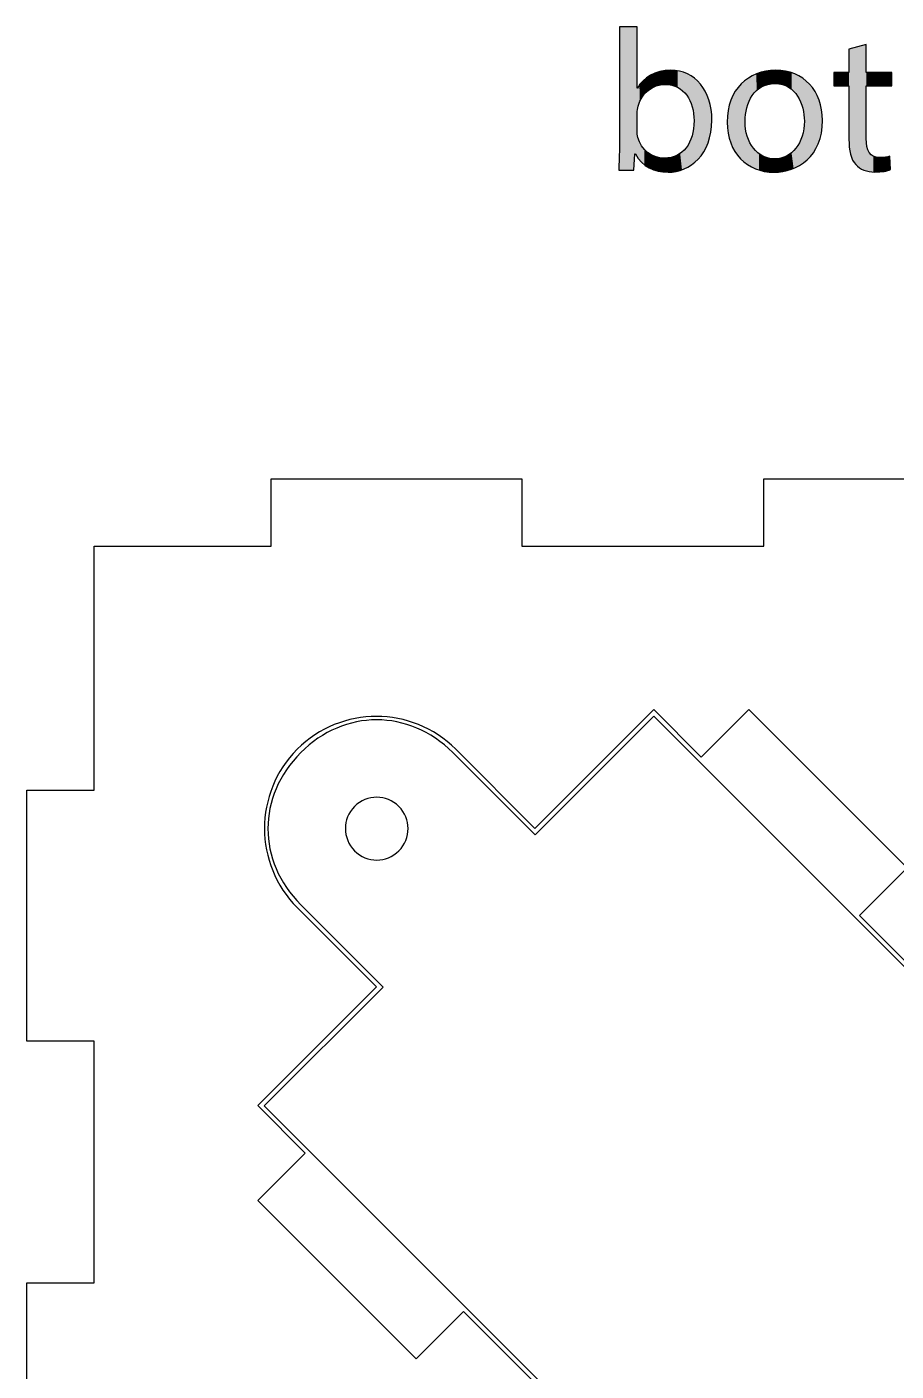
# Model space of a CAD drawing. Extents: x 15 to 401, y -450 to -8.
# Drawn here: x 14.8 to 53.6, y -68.5 to -8.5 of the extents above; entities that cross this region are included whole.
import ezdxf

# ---------------------------------------------------------------- set-up
doc = ezdxf.new("R2010")
doc.units = 0
doc.layers.add('LAYER_1', color=7, linetype='CONTINUOUS')

# ---------------------------------------------------------------- blocks, each defined once
blk = doc.blocks.new('*U34')
at = {"layer": 'LAYER_1', "color": 250, "extrusion": (0, 0, -1)}
for points in [[(-41.237, -14.849), (-41.237, -8.458), (-41.885, -14.849)], [(-41.885, -14.849), (-41.237, -8.458), (-41.885, -8.458)], [(-41.885, -14.849), (-41.885, -8.458), (-41.922, -14.129)], [(-41.922, -14.129), (-41.885, -8.458), (-41.922, -8.458)], [(-41.922, -14.129), (-41.922, -8.458), (-41.949, -14.129)], [(-41.949, -14.129), (-41.922, -8.458), (-41.949, -8.458)], [(-42.021, -14.24), (-41.949, -8.458), (-42.021, -8.458)], [(-42.376, -11.423), (-42.376, -10.789), (-42.386, -11.414)], [(-42.386, -11.414), (-42.386, -10.78), (-42.446, -11.358)], [(-42.446, -11.358), (-42.446, -10.728), (-42.492, -11.316)], [(-42.492, -11.316), (-42.492, -10.697), (-42.527, -11.283)], [(-42.527, -11.283), (-42.527, -10.674), (-42.563, -11.26)], [(-42.563, -11.26), (-42.563, -10.651), (-42.622, -11.22)], [(-42.622, -11.22), (-42.622, -10.612), (-42.656, -11.198)], [(-42.656, -11.198), (-42.656, -10.596), (-42.695, -11.172)], [(-42.695, -11.172), (-42.695, -10.577), (-42.754, -11.146)], [(-42.754, -11.146), (-42.754, -10.55), (-42.819, -11.117)], [(-42.819, -11.117), (-42.819, -10.519), (-42.837, -11.109)], [(-42.837, -11.109), (-42.837, -10.513), (-42.878, -11.091)], [(-42.878, -11.091), (-42.878, -10.5), (-42.958, -11.07)], [(-42.958, -11.07), (-42.958, -10.474), (-43.034, -11.05)], [(-43.034, -11.05), (-43.034, -10.45), (-43.035, -11.05)], [(-43.035, -11.05), (-43.035, -10.45), (-43.071, -11.041)], [(-43.071, -11.041), (-43.071, -10.444), (-43.245, -11.026)], [(-43.245, -11.026), (-43.245, -10.413), (-43.27, -11.024)], [(-43.27, -11.024), (-43.27, -10.408), (-43.271, -11.024)], [(-43.539, -11.052), (-43.524, -10.394), (-43.539, -10.395)], [(-43.57, -11.057), (-43.539, -10.395), (-43.57, -10.398)], [(-43.674, -11.089), (-43.57, -10.398), (-43.674, -10.409)], [(-43.705, -11.098), (-43.674, -10.409), (-43.705, -10.413)], [(-43.77, -11.127), (-43.705, -10.413), (-43.77, -10.42)], [(-43.801, -11.141), (-43.77, -10.42), (-43.801, -10.423)], [(-43.831, -11.154), (-43.801, -10.423), (-43.831, -10.426)], [(-43.913, -11.203), (-43.831, -10.426), (-43.913, -10.435)], [(-43.918, -11.206), (-43.913, -10.435), (-43.918, -10.437)], [(-43.947, -11.223), (-43.918, -10.437), (-43.947, -10.446)], [(-44.027, -11.286), (-43.947, -10.446), (-44.027, -10.473)], [(-44.053, -11.306), (-44.027, -10.473), (-44.053, -10.482)], [(-44.122, -11.373), (-44.053, -10.482), (-44.122, -10.506)], [(-44.126, -11.378), (-44.122, -10.506), (-44.126, -10.507)], [(-44.15, -11.401), (-44.126, -10.507), (-44.15, -10.515)], [(-44.216, -11.482), (-44.15, -10.515), (-44.216, -10.538)], [(-44.237, -11.506), (-44.216, -10.538), (-44.237, -10.544)], [(-44.267, -11.552), (-44.237, -10.544), (-44.267, -10.555)], [(-44.297, -11.597), (-44.267, -10.555), (-44.297, -10.573)], [(-44.314, -11.622), (-44.297, -10.573), (-44.314, -10.583)], [(-44.367, -11.722), (-44.314, -10.583), (-44.367, -10.616)], [(-44.38, -11.747), (-44.367, -10.616), (-44.38, -10.624)], [(-44.427, -11.872), (-44.38, -10.624), (-44.427, -10.653)], [(-44.452, -11.936), (-44.427, -10.653), (-44.452, -10.668)], [(-44.477, -12.004), (-44.452, -10.668), (-44.477, -10.684)], [(-44.484, -12.022), (-44.477, -10.684), (-44.484, -10.688)], [(-44.545, -12.314), (-44.484, -10.688), (-44.545, -10.725)], [(-44.546, -12.323), (-44.545, -10.725), (-44.546, -10.727)], [(-44.567, -12.644), (-44.546, -10.727), (-44.567, -10.739)], [(-44.567, -14.521), (-44.567, -10.739), (-44.581, -14.509)], [(-44.581, -14.509), (-44.567, -10.739), (-44.581, -10.748)], [(-44.581, -14.509), (-44.581, -10.748), (-44.748, -14.366)], [(-44.748, -14.366), (-44.581, -10.748), (-44.748, -10.909)], [(-42.021, -12.32), (-42.021, -11.194), (-42.032, -12.195)], [(-42.032, -12.195), (-42.021, -11.194), (-42.032, -11.194)], [(-42.032, -12.195), (-42.032, -11.194), (-42.036, -12.144)], [(-42.036, -12.144), (-42.032, -11.194), (-42.036, -11.194)], [(-42.036, -12.144), (-42.036, -11.194), (-42.038, -12.133)], [(-42.038, -12.133), (-42.036, -11.194), (-42.038, -11.194)], [(-42.038, -12.133), (-42.038, -11.194), (-42.056, -12.043)], [(-42.056, -12.043), (-42.056, -11.167), (-42.066, -11.996)], [(-42.066, -11.996), (-42.066, -11.153), (-42.078, -11.96)], [(-42.078, -11.96), (-42.078, -11.134), (-42.128, -11.82)], [(-42.128, -11.82), (-42.128, -11.06), (-42.142, -11.781)], [(-42.142, -11.781), (-42.142, -11.038), (-42.154, -11.759)], [(-42.154, -11.759), (-42.154, -11.021), (-42.224, -11.63)], [(-42.224, -11.63), (-42.224, -10.939), (-42.226, -11.627)], [(-42.226, -11.627), (-42.226, -10.938), (-42.246, -11.589)], [(-42.246, -11.589), (-42.246, -10.914), (-42.289, -11.534)], [(-42.289, -11.534), (-42.289, -10.864), (-42.348, -11.459)], [(-42.348, -11.459), (-42.348, -10.813), (-42.376, -11.423)], [(-44.748, -14.366), (-44.748, -10.909), (-44.85, -14.232)], [(-44.85, -14.232), (-44.748, -10.909), (-44.85, -11.009)], [(-44.85, -14.232), (-44.85, -11.009), (-44.998, -14.038)], [(-44.998, -14.038), (-44.85, -11.009), (-44.998, -11.229)], [(-44.998, -14.038), (-44.998, -11.229), (-45.067, -13.894)], [(-45.067, -13.894), (-44.998, -11.229), (-45.067, -11.332)], [(-45.067, -13.894), (-45.067, -11.332), (-45.191, -13.638)], [(-45.191, -13.638), (-45.067, -11.332), (-45.191, -11.623)], [(-45.191, -13.638), (-45.191, -11.623), (-45.228, -13.496)], [(-45.228, -13.496), (-45.191, -11.623), (-45.228, -11.711)], [(-45.228, -13.496), (-45.228, -11.711), (-45.315, -13.164)], [(-45.315, -13.164), (-45.228, -11.711), (-45.315, -12.089)], [(-45.315, -13.164), (-45.315, -12.089), (-45.327, -13.014)], [(-45.327, -13.014), (-45.315, -12.089), (-45.327, -12.141)], [(-45.327, -13.014), (-45.327, -12.141), (-45.36, -12.617)], [(-42.032, -14.257), (-42.021, -13.103), (-42.032, -13.25)], [(-44.545, -14.541), (-44.545, -13.002), (-44.546, -14.539)], [(-44.546, -14.539), (-44.546, -12.973), (-44.567, -14.521)], [(-42.036, -14.264), (-42.032, -13.25), (-42.036, -13.276)], [(-42.038, -14.268), (-42.036, -13.276), (-42.038, -13.288)], [(-42.056, -14.295), (-42.038, -13.288), (-42.056, -13.391)], [(-42.066, -14.31), (-42.056, -13.391), (-42.066, -13.416)], [(-42.078, -14.329), (-42.066, -13.416), (-42.078, -13.452)], [(-42.128, -14.387), (-42.078, -13.452), (-42.128, -13.588)], [(-42.142, -14.403), (-42.128, -13.588), (-42.142, -13.614)], [(-42.154, -14.417), (-42.142, -13.614), (-42.154, -13.635)], [(-42.224, -14.5), (-42.154, -13.635), (-42.224, -13.765)], [(-42.226, -14.501), (-42.224, -13.765), (-42.226, -13.767)], [(-42.246, -14.519), (-42.226, -13.767), (-42.246, -13.794)], [(-42.289, -14.556), (-42.246, -13.794), (-42.289, -13.85)], [(-44.267, -14.722), (-44.267, -13.782), (-44.297, -14.706)], [(-44.297, -14.706), (-44.297, -13.739), (-44.314, -14.697)], [(-44.314, -14.697), (-44.314, -13.709), (-44.367, -14.667)], [(-44.367, -14.667), (-44.367, -13.612), (-44.38, -14.66)], [(-44.38, -14.66), (-44.38, -13.582), (-44.427, -14.634)], [(-44.427, -14.634), (-44.427, -13.475), (-44.452, -14.621)], [(-44.452, -14.621), (-44.452, -13.402), (-44.477, -14.599)], [(-44.477, -14.599), (-44.477, -13.327), (-44.484, -14.593)], [(-44.484, -14.593), (-44.484, -13.294), (-44.545, -14.541)], [(-42.348, -14.607), (-42.289, -13.85), (-42.348, -13.925)], [(-42.376, -14.632), (-42.348, -13.925), (-42.376, -13.952)], [(-42.386, -14.641), (-42.376, -13.952), (-42.386, -13.961)], [(-42.446, -14.679), (-42.386, -13.961), (-42.446, -14.017)], [(-42.492, -14.709), (-42.446, -14.017), (-42.492, -14.06)], [(-42.527, -14.731), (-42.492, -14.06), (-42.527, -14.083)], [(-42.563, -14.754), (-42.527, -14.083), (-42.563, -14.107)], [(-42.622, -14.781), (-42.563, -14.107), (-42.622, -14.147)], [(-42.656, -14.796), (-42.622, -14.147), (-42.656, -14.169)], [(-42.695, -14.814), (-42.656, -14.169), (-42.695, -14.187)], [(-42.754, -14.84), (-42.695, -14.187), (-42.754, -14.213)], [(-42.819, -14.86), (-42.754, -14.213), (-42.819, -14.242)], [(-42.837, -14.865), (-42.819, -14.242), (-42.837, -14.25)], [(-42.878, -14.877), (-42.837, -14.25), (-42.878, -14.26)], [(-42.958, -14.901), (-42.878, -14.26), (-42.958, -14.281)], [(-43.034, -14.909), (-42.958, -14.281), (-43.034, -14.3)], [(-43.035, -14.909), (-43.034, -14.3), (-43.035, -14.3)], [(-43.071, -14.913), (-43.035, -14.3), (-43.071, -14.303)], [(-43.245, -14.931), (-43.071, -14.303), (-43.245, -14.318)], [(-43.406, -14.948), (-43.406, -14.308), (-43.425, -14.946)], [(-43.425, -14.946), (-43.425, -14.305), (-43.524, -14.936)], [(-43.524, -14.936), (-43.524, -14.289), (-43.539, -14.934)], [(-43.539, -14.934), (-43.539, -14.287), (-43.57, -14.931)], [(-43.57, -14.931), (-43.57, -14.278), (-43.674, -14.921)], [(-43.674, -14.921), (-43.674, -14.249), (-43.705, -14.918)], [(-43.705, -14.918), (-43.705, -14.236), (-43.77, -14.911)], [(-43.77, -14.911), (-43.77, -14.209), (-43.801, -14.902)], [(-43.801, -14.902), (-43.801, -14.197), (-43.831, -14.892)], [(-43.831, -14.892), (-43.831, -14.18), (-43.913, -14.867)], [(-43.913, -14.867), (-43.913, -14.134), (-43.918, -14.865)], [(-43.918, -14.865), (-43.918, -14.131), (-43.947, -14.857)], [(-43.947, -14.857), (-43.947, -14.11), (-44.027, -14.832)], [(-44.027, -14.832), (-44.027, -14.051), (-44.053, -14.824)], [(-44.053, -14.824), (-44.053, -14.027), (-44.122, -14.802)], [(-44.122, -14.802), (-44.122, -13.964), (-44.126, -14.8)], [(-44.126, -14.8), (-44.126, -13.959), (-44.15, -14.787)], [(-44.15, -14.787), (-44.15, -13.932), (-44.216, -14.75)], [(-44.216, -14.75), (-44.216, -13.855), (-44.237, -14.739)], [(-44.237, -14.739), (-44.237, -13.826), (-44.267, -14.722)]]:
    blk.add_solid(points, dxfattribs=at)
at = {"layer": 'LAYER_1', "color": 250}
for points in [[(41.949, -14.129), (41.949, -8.458), (42.021, -14.24)], [(42.376, -11.423), (42.348, -10.813), (42.376, -10.789)], [(42.386, -11.414), (42.376, -10.789), (42.386, -10.78)], [(42.446, -11.358), (42.386, -10.78), (42.446, -10.728)], [(42.492, -11.316), (42.446, -10.728), (42.492, -10.697)], [(42.527, -11.283), (42.492, -10.697), (42.527, -10.674)], [(42.563, -11.26), (42.527, -10.674), (42.563, -10.651)], [(42.622, -11.22), (42.563, -10.651), (42.622, -10.612)], [(42.656, -11.198), (42.622, -10.612), (42.656, -10.596)], [(42.695, -11.172), (42.656, -10.596), (42.695, -10.577)], [(42.754, -11.146), (42.695, -10.577), (42.754, -10.55)], [(42.819, -11.117), (42.754, -10.55), (42.819, -10.519)], [(42.837, -11.109), (42.819, -10.519), (42.837, -10.513)], [(42.878, -11.091), (42.837, -10.513), (42.878, -10.5)], [(42.958, -11.07), (42.878, -10.5), (42.958, -10.474)], [(43.034, -11.05), (42.958, -10.474), (43.034, -10.45)], [(43.035, -11.05), (43.034, -10.45), (43.035, -10.45)], [(43.071, -11.041), (43.035, -10.45), (43.071, -10.444)], [(43.245, -11.026), (43.071, -10.444), (43.245, -10.413)], [(43.27, -11.024), (43.245, -10.413), (43.27, -10.408)], [(43.271, -11.024), (43.27, -10.408), (43.271, -10.408)], [(43.396, -11.031), (43.271, -10.408), (43.396, -10.401)], [(43.271, -11.024), (43.271, -10.408), (43.396, -11.031)], [(43.406, -11.031), (43.396, -10.401), (43.406, -10.4)], [(43.396, -11.031), (43.396, -10.401), (43.406, -11.031)], [(43.425, -11.032), (43.406, -10.4), (43.425, -10.399)], [(43.406, -11.031), (43.406, -10.4), (43.425, -11.032)], [(43.524, -11.049), (43.425, -10.399), (43.524, -10.394)], [(43.425, -11.032), (43.425, -10.399), (43.524, -11.049)], [(43.524, -11.049), (43.524, -10.394), (43.539, -11.052)], [(43.539, -11.052), (43.539, -10.395), (43.57, -11.057)], [(43.57, -11.057), (43.57, -10.398), (43.674, -11.089)], [(43.674, -11.089), (43.674, -10.409), (43.705, -11.098)], [(43.705, -11.098), (43.705, -10.413), (43.77, -11.127)], [(43.77, -11.127), (43.77, -10.42), (43.801, -11.141)], [(43.801, -11.141), (43.801, -10.423), (43.831, -11.154)], [(43.831, -11.154), (43.831, -10.426), (43.913, -11.203)], [(43.913, -11.203), (43.913, -10.435), (43.918, -11.206)], [(43.918, -11.206), (43.918, -10.437), (43.947, -11.223)], [(43.947, -11.223), (43.947, -10.446), (44.027, -11.286)], [(44.027, -11.286), (44.027, -10.473), (44.053, -11.306)], [(44.053, -11.306), (44.053, -10.482), (44.122, -11.373)], [(44.122, -11.373), (44.122, -10.506), (44.126, -11.378)], [(44.126, -11.378), (44.126, -10.507), (44.15, -11.401)], [(44.15, -11.401), (44.15, -10.515), (44.216, -11.482)], [(44.216, -11.482), (44.216, -10.538), (44.237, -11.506)], [(44.237, -11.506), (44.237, -10.544), (44.267, -11.552)], [(44.267, -11.552), (44.267, -10.555), (44.297, -11.597)], [(44.297, -11.597), (44.297, -10.573), (44.314, -11.622)], [(44.314, -11.622), (44.314, -10.583), (44.367, -11.722)], [(44.367, -11.722), (44.367, -10.616), (44.38, -11.747)], [(44.38, -11.747), (44.38, -10.624), (44.427, -11.872)], [(44.427, -11.872), (44.427, -10.653), (44.452, -11.936)], [(44.452, -11.936), (44.452, -10.668), (44.477, -12.004)], [(44.477, -12.004), (44.477, -10.684), (44.484, -12.022)], [(44.484, -12.022), (44.484, -10.688), (44.545, -12.314)], [(44.545, -12.314), (44.545, -10.725), (44.546, -12.323)], [(44.546, -12.323), (44.546, -10.727), (44.567, -12.644)], [(42.056, -12.043), (42.038, -11.194), (42.056, -11.167)], [(42.066, -11.996), (42.056, -11.167), (42.066, -11.153)], [(42.078, -11.96), (42.066, -11.153), (42.078, -11.134)], [(42.128, -11.82), (42.078, -11.134), (42.128, -11.06)], [(42.142, -11.781), (42.128, -11.06), (42.142, -11.038)], [(42.154, -11.759), (42.142, -11.038), (42.154, -11.021)], [(42.224, -11.63), (42.154, -11.021), (42.224, -10.939)], [(42.226, -11.627), (42.224, -10.939), (42.226, -10.938)], [(42.246, -11.589), (42.226, -10.938), (42.246, -10.914)], [(42.289, -11.534), (42.246, -10.914), (42.289, -10.864)], [(42.348, -11.459), (42.289, -10.864), (42.348, -10.813)], [(42.021, -14.24), (42.021, -13.103), (42.032, -14.257)], [(44.545, -14.541), (44.484, -13.294), (44.545, -13.002)], [(44.546, -14.539), (44.545, -13.002), (44.546, -12.973)], [(44.567, -14.521), (44.546, -12.973), (44.567, -12.644)], [(41.237, -14.849), (41.202, -14.849), (41.237, -13.724)], [(42.032, -14.257), (42.032, -13.25), (42.036, -14.264)], [(42.036, -14.264), (42.036, -13.276), (42.038, -14.268)], [(42.038, -14.268), (42.038, -13.288), (42.056, -14.295)], [(42.056, -14.295), (42.056, -13.391), (42.066, -14.31)], [(42.066, -14.31), (42.066, -13.416), (42.078, -14.329)], [(42.078, -14.329), (42.078, -13.452), (42.128, -14.387)], [(42.128, -14.387), (42.128, -13.588), (42.142, -14.403)], [(42.142, -14.403), (42.142, -13.614), (42.154, -14.417)], [(42.154, -14.417), (42.154, -13.635), (42.224, -14.5)], [(42.224, -14.5), (42.224, -13.765), (42.226, -14.501)], [(42.226, -14.501), (42.226, -13.767), (42.246, -14.519)], [(42.246, -14.519), (42.246, -13.794), (42.289, -14.556)], [(44.267, -14.722), (44.237, -13.826), (44.267, -13.782)], [(44.297, -14.706), (44.267, -13.782), (44.297, -13.739)], [(44.314, -14.697), (44.297, -13.739), (44.314, -13.709)], [(44.367, -14.667), (44.314, -13.709), (44.367, -13.612)], [(44.38, -14.66), (44.367, -13.612), (44.38, -13.582)], [(44.427, -14.634), (44.38, -13.582), (44.427, -13.475)], [(44.452, -14.621), (44.427, -13.475), (44.452, -13.402)], [(44.477, -14.599), (44.452, -13.402), (44.477, -13.327)], [(44.484, -14.593), (44.477, -13.327), (44.484, -13.294)], [(42.289, -14.556), (42.289, -13.85), (42.348, -14.607)], [(42.348, -14.607), (42.348, -13.925), (42.376, -14.632)], [(42.376, -14.632), (42.376, -13.952), (42.386, -14.641)], [(42.386, -14.641), (42.386, -13.961), (42.446, -14.679)], [(42.446, -14.679), (42.446, -14.017), (42.492, -14.709)], [(42.492, -14.709), (42.492, -14.06), (42.527, -14.731)], [(42.527, -14.731), (42.527, -14.083), (42.563, -14.754)], [(42.563, -14.754), (42.563, -14.107), (42.622, -14.781)], [(42.622, -14.781), (42.622, -14.147), (42.656, -14.796)], [(42.656, -14.796), (42.656, -14.169), (42.695, -14.814)], [(42.695, -14.814), (42.695, -14.187), (42.754, -14.84)], [(42.754, -14.84), (42.754, -14.213), (42.819, -14.86)], [(42.819, -14.86), (42.819, -14.242), (42.837, -14.865)], [(42.837, -14.865), (42.837, -14.25), (42.878, -14.877)], [(42.878, -14.877), (42.878, -14.26), (42.958, -14.901)], [(42.958, -14.901), (42.958, -14.281), (43.034, -14.909)], [(43.034, -14.909), (43.034, -14.3), (43.035, -14.909)], [(43.035, -14.909), (43.035, -14.3), (43.071, -14.913)], [(43.071, -14.913), (43.071, -14.303), (43.245, -14.931)], [(43.27, -14.933), (43.245, -14.318), (43.27, -14.316)], [(43.245, -14.931), (43.245, -14.318), (43.27, -14.933)], [(43.27, -14.933), (43.27, -14.316), (43.271, -14.934)], [(43.271, -14.934), (43.27, -14.316), (43.271, -14.316)], [(43.396, -14.947), (43.271, -14.316), (43.396, -14.31)], [(43.271, -14.934), (43.271, -14.316), (43.396, -14.947)], [(43.406, -14.948), (43.396, -14.31), (43.406, -14.308)], [(43.396, -14.947), (43.396, -14.31), (43.406, -14.948)], [(43.425, -14.946), (43.406, -14.308), (43.425, -14.305)], [(43.524, -14.936), (43.425, -14.305), (43.524, -14.289)], [(43.539, -14.934), (43.524, -14.289), (43.539, -14.287)], [(43.57, -14.931), (43.539, -14.287), (43.57, -14.278)], [(43.674, -14.921), (43.57, -14.278), (43.674, -14.249)], [(43.705, -14.918), (43.674, -14.249), (43.705, -14.236)], [(43.77, -14.911), (43.705, -14.236), (43.77, -14.209)], [(43.801, -14.902), (43.77, -14.209), (43.801, -14.197)], [(43.831, -14.892), (43.801, -14.197), (43.831, -14.18)], [(43.913, -14.867), (43.831, -14.18), (43.913, -14.134)], [(43.918, -14.865), (43.913, -14.134), (43.918, -14.131)], [(43.947, -14.857), (43.918, -14.131), (43.947, -14.11)], [(44.027, -14.832), (43.947, -14.11), (44.027, -14.051)], [(44.053, -14.824), (44.027, -14.051), (44.053, -14.027)], [(44.122, -14.802), (44.053, -14.027), (44.122, -13.964)], [(44.126, -14.8), (44.122, -13.964), (44.126, -13.959)], [(44.15, -14.787), (44.126, -13.959), (44.15, -13.932)], [(44.216, -14.75), (44.15, -13.932), (44.216, -13.855)], [(44.237, -14.739), (44.216, -13.855), (44.237, -13.826)]]:
    blk.add_solid(points, dxfattribs=at)
blk = doc.blocks.new('*U35')
at = {"layer": 'LAYER_1', "color": 250}
for points in [[(46.922, -12.066), (46.869, -10.83), (46.922, -10.791)], [(46.942, -12.009), (46.922, -10.791), (46.942, -10.776)], [(46.953, -11.979), (46.942, -10.776), (46.953, -10.769)], [(46.99, -11.872), (46.953, -10.769), (46.99, -10.741)], [(47.022, -11.78), (46.99, -10.741), (47.022, -10.722)], [(47.059, -11.705), (47.022, -10.722), (47.059, -10.7)], [(47.087, -11.648), (47.059, -10.7), (47.087, -10.684)], [(47.125, -11.587), (47.087, -10.684), (47.125, -10.662)], [(47.132, -11.574), (47.125, -10.662), (47.132, -10.657)], [(47.164, -11.523), (47.132, -10.657), (47.164, -10.639)], [(47.168, -11.518), (47.164, -10.639), (47.168, -10.636)], [(47.216, -11.455), (47.168, -10.636), (47.216, -10.615)], [(47.251, -11.408), (47.216, -10.615), (47.251, -10.598)], [(47.308, -11.349), (47.251, -10.598), (47.308, -10.572)], [(47.35, -11.305), (47.308, -10.572), (47.35, -10.553)], [(47.308, -11.349), (47.308, -10.572), (47.308, -10.572)], [(47.357, -11.299), (47.35, -10.553), (47.357, -10.55)], [(47.409, -11.256), (47.357, -10.55), (47.409, -10.532)], [(47.46, -11.213), (47.409, -10.532), (47.46, -10.515)], [(47.501, -11.187), (47.46, -10.515), (47.501, -10.501)], [(47.518, -11.176), (47.501, -10.501), (47.518, -10.495)], [(47.556, -11.151), (47.518, -10.495), (47.556, -10.482)], [(47.581, -11.136), (47.556, -10.482), (47.581, -10.476)], [(47.634, -11.11), (47.581, -10.476), (47.634, -10.464)], [(47.703, -11.078), (47.634, -10.464), (47.703, -10.447)], [(47.714, -11.073), (47.703, -10.447), (47.714, -10.445)], [(47.758, -11.059), (47.714, -10.445), (47.758, -10.435)], [(47.764, -11.057), (47.758, -10.435), (47.764, -10.433)], [(47.859, -11.026), (47.764, -10.433), (47.859, -10.42)], [(47.888, -11.021), (47.859, -10.42), (47.888, -10.416)], [(47.914, -11.016), (47.888, -10.416), (47.914, -10.413)], [(47.98, -11.004), (47.914, -10.413), (47.98, -10.403)], [(48.016, -10.998), (47.98, -10.403), (48.016, -10.402)], [(48.025, -10.997), (48.016, -10.402), (48.025, -10.401)], [(48.131, -10.991), (48.025, -10.401), (48.131, -10.397)], [(48.167, -10.989), (48.131, -10.397), (48.167, -10.395)], [(48.185, -10.988), (48.167, -10.395), (48.185, -10.394)], [(48.185, -10.988), (48.185, -10.394), (48.203, -10.989)], [(48.203, -10.989), (48.185, -10.394), (48.203, -10.394)], [(48.203, -10.989), (48.203, -10.394), (48.307, -10.995)], [(48.307, -10.995), (48.307, -10.398), (48.354, -10.998)], [(48.354, -10.998), (48.354, -10.4), (48.433, -11.014)], [(48.433, -11.014), (48.433, -10.404), (48.441, -11.016)], [(48.441, -11.016), (48.441, -10.405), (48.51, -11.029)], [(48.51, -11.029), (48.51, -10.415), (48.527, -11.035)], [(48.527, -11.035), (48.527, -10.417), (48.57, -11.05)], [(48.57, -11.05), (48.57, -10.423), (48.653, -11.079)], [(48.653, -11.079), (48.653, -10.435), (48.653, -11.079)], [(48.653, -11.079), (48.653, -10.435), (48.693, -11.099)], [(48.693, -11.099), (48.693, -10.445), (48.784, -11.145)], [(48.784, -11.145), (48.784, -10.467), (48.809, -11.163)], [(48.809, -11.163), (48.809, -10.473), (48.861, -11.199)], [(48.861, -11.199), (48.861, -10.486), (48.903, -11.227)], [(48.903, -11.227), (48.903, -10.501), (48.914, -11.238)], [(48.914, -11.238), (48.914, -10.505), (48.918, -11.241)], [(48.918, -11.241), (48.918, -10.506), (49.01, -11.323)], [(49.01, -11.323), (49.01, -10.539), (49.02, -11.334)], [(49.02, -11.334), (49.02, -10.542), (49.059, -11.378)], [(49.059, -11.378), (49.059, -10.556), (49.101, -11.426)], [(49.101, -11.426), (49.101, -10.577), (49.105, -11.43)], [(49.105, -11.43), (49.105, -10.578), (49.112, -11.441)], [(49.112, -11.441), (49.112, -10.582), (49.189, -11.548)], [(49.189, -11.548), (49.189, -10.619), (49.197, -11.562)], [(49.197, -11.562), (49.197, -10.622), (49.244, -11.654)], [(49.244, -11.654), (49.244, -10.645), (49.271, -11.706)], [(49.271, -11.706), (49.271, -10.662), (49.28, -11.723)], [(49.28, -11.723), (49.28, -10.667), (49.324, -11.808)], [(49.324, -11.808), (49.324, -10.695), (49.39, -12.004)], [(49.39, -12.004), (49.39, -10.735), (49.417, -12.084)], [(49.417, -12.084), (49.417, -10.751), (49.418, -12.089)], [(49.418, -12.089), (49.418, -10.753), (49.451, -12.262)], [(49.451, -12.262), (49.451, -10.778), (49.465, -12.335)], [(49.465, -12.335), (49.465, -10.789), (49.473, -12.378)], [(49.473, -12.378), (49.473, -10.795), (49.491, -12.662)], [(46.393, -14.021), (46.301, -11.524), (46.393, -11.362)], [(46.409, -14.043), (46.393, -11.362), (46.409, -11.334)], [(46.393, -14.021), (46.393, -11.362), (46.409, -14.043)], [(46.512, -14.19), (46.409, -11.334), (46.512, -11.189)], [(46.409, -14.043), (46.409, -11.334), (46.512, -14.19)], [(46.532, -14.214), (46.512, -11.189), (46.532, -11.16)], [(46.512, -14.19), (46.512, -11.189), (46.532, -14.214)], [(46.645, -14.344), (46.532, -11.16), (46.645, -11.033)], [(46.532, -14.214), (46.532, -11.16), (46.645, -14.344)], [(46.671, -14.368), (46.645, -11.033), (46.671, -11.003)], [(46.645, -14.344), (46.645, -11.033), (46.671, -14.368)], [(46.792, -14.481), (46.671, -11.003), (46.792, -10.892)], [(46.671, -14.368), (46.671, -11.003), (46.792, -14.481)], [(46.824, -14.505), (46.792, -10.892), (46.824, -10.863)], [(46.792, -14.481), (46.792, -10.892), (46.824, -14.505)], [(46.844, -14.52), (46.824, -10.863), (46.844, -10.848)], [(46.824, -14.505), (46.824, -10.863), (46.844, -14.52)], [(46.864, -12.369), (46.844, -10.848), (46.864, -10.834)], [(46.869, -12.339), (46.864, -10.834), (46.869, -10.83)], [(46.135, -13.425), (46.087, -12.189), (46.135, -11.971)], [(46.139, -13.438), (46.135, -11.971), (46.139, -11.952)], [(46.135, -13.425), (46.135, -11.971), (46.139, -13.438)], [(46.204, -13.638), (46.139, -11.952), (46.204, -11.753)], [(46.139, -13.438), (46.139, -11.952), (46.204, -13.638)], [(46.211, -13.655), (46.204, -11.753), (46.211, -11.73)], [(46.204, -13.638), (46.204, -11.753), (46.211, -13.655)], [(46.29, -13.837), (46.211, -11.73), (46.29, -11.55)], [(46.211, -13.655), (46.211, -11.73), (46.29, -13.837)], [(46.301, -13.857), (46.29, -11.55), (46.301, -11.524)], [(46.29, -13.837), (46.29, -11.55), (46.301, -13.857)], [(46.301, -13.857), (46.301, -11.524), (46.393, -14.021)], [(46.054, -12.959), (46.043, -12.707), (46.054, -12.453)], [(46.085, -13.198), (46.054, -12.44), (46.085, -12.204)], [(46.054, -12.963), (46.054, -12.453), (46.054, -12.44)], [(46.054, -12.963), (46.054, -12.44), (46.085, -13.198)], [(46.054, -12.959), (46.054, -12.453), (46.054, -12.963)], [(46.087, -13.207), (46.085, -12.204), (46.087, -12.189)], [(46.085, -13.198), (46.085, -12.204), (46.087, -13.207)], [(46.087, -13.207), (46.087, -12.189), (46.135, -13.425)], [(46.844, -14.52), (46.844, -12.68), (46.864, -14.535)], [(46.864, -14.535), (46.864, -12.945), (46.869, -14.539)], [(46.869, -14.539), (46.869, -13.025), (46.922, -14.579)], [(49.451, -14.527), (49.418, -13.218), (49.451, -13.076)], [(49.465, -14.516), (49.451, -13.076), (49.465, -13.016)], [(49.473, -14.509), (49.465, -13.016), (49.473, -12.904)], [(49.491, -14.495), (49.473, -12.904), (49.491, -12.662)], [(46.922, -14.579), (46.922, -13.256), (46.942, -14.594)], [(46.942, -14.594), (46.942, -13.344), (46.953, -14.602)], [(46.953, -14.602), (46.953, -13.369), (46.99, -14.624)], [(46.99, -14.624), (46.99, -13.46), (47.022, -14.643)], [(47.022, -14.643), (47.022, -13.538), (47.059, -14.666)], [(47.059, -14.666), (47.059, -13.629), (47.087, -14.683)], [(47.087, -14.683), (47.087, -13.678), (47.125, -14.705)], [(47.125, -14.705), (47.125, -13.743), (47.132, -14.709)], [(47.132, -14.709), (47.132, -13.757), (47.164, -14.724)], [(47.164, -14.724), (47.164, -13.801), (47.168, -14.726)], [(49.189, -14.689), (49.112, -13.875), (49.189, -13.768)], [(49.197, -14.685), (49.189, -13.768), (49.197, -13.757)], [(49.244, -14.66), (49.197, -13.757), (49.244, -13.675)], [(49.271, -14.646), (49.244, -13.675), (49.271, -13.628)], [(49.28, -14.641), (49.271, -13.628), (49.28, -13.606)], [(49.324, -14.611), (49.28, -13.606), (49.324, -13.499)], [(49.39, -14.568), (49.324, -13.499), (49.39, -13.34)], [(49.417, -14.55), (49.39, -13.34), (49.417, -13.224)], [(49.418, -14.549), (49.417, -13.224), (49.418, -13.218)], [(47.168, -14.726), (47.168, -13.807), (47.216, -14.748)], [(47.216, -14.748), (47.216, -13.874), (47.251, -14.765)], [(47.251, -14.765), (47.251, -13.916), (47.308, -14.791)], [(47.308, -14.791), (47.308, -13.981), (47.308, -14.791)], [(47.308, -14.791), (47.308, -13.981), (47.35, -14.806)], [(47.35, -14.806), (47.35, -14.02), (47.357, -14.809)], [(47.357, -14.809), (47.357, -14.027), (47.409, -14.827)], [(47.409, -14.827), (47.409, -14.076), (47.46, -14.844)], [(47.46, -14.844), (47.46, -14.114), (47.501, -14.859)], [(47.501, -14.859), (47.501, -14.145), (47.518, -14.863)], [(47.518, -14.863), (47.518, -14.158), (47.556, -14.872)], [(47.556, -14.872), (47.556, -14.18), (47.581, -14.878)], [(47.581, -14.878), (47.581, -14.195), (47.634, -14.891)], [(47.634, -14.891), (47.634, -14.226), (47.703, -14.908)], [(47.703, -14.908), (47.703, -14.257), (47.714, -14.909)], [(47.714, -14.909), (47.714, -14.262), (47.758, -14.916)], [(47.758, -14.916), (47.758, -14.281), (47.764, -14.917)], [(47.764, -14.917), (47.764, -14.283), (47.859, -14.93)], [(47.859, -14.93), (47.859, -14.312), (47.888, -14.934)], [(47.888, -14.934), (47.888, -14.321), (47.914, -14.938)], [(47.914, -14.938), (47.914, -14.325), (47.98, -14.941)], [(47.98, -14.941), (47.98, -14.337), (48.016, -14.942)], [(48.016, -14.942), (48.016, -14.344), (48.025, -14.943)], [(48.025, -14.943), (48.025, -14.345), (48.131, -14.948)], [(48.185, -14.943), (48.167, -14.354), (48.185, -14.353)], [(48.203, -14.942), (48.185, -14.353), (48.203, -14.352)], [(48.307, -14.933), (48.203, -14.352), (48.307, -14.345)], [(48.354, -14.929), (48.307, -14.345), (48.354, -14.337)], [(48.433, -14.922), (48.354, -14.337), (48.433, -14.323)], [(48.441, -14.922), (48.433, -14.323), (48.441, -14.321)], [(48.51, -14.916), (48.441, -14.321), (48.51, -14.3)], [(48.527, -14.914), (48.51, -14.3), (48.527, -14.295)], [(48.57, -14.903), (48.527, -14.295), (48.57, -14.282)], [(48.653, -14.881), (48.57, -14.282), (48.653, -14.245)], [(48.693, -14.871), (48.653, -14.245), (48.693, -14.227)], [(48.653, -14.881), (48.653, -14.245), (48.653, -14.245)], [(48.784, -14.847), (48.693, -14.227), (48.784, -14.174)], [(48.809, -14.84), (48.784, -14.174), (48.809, -14.159)], [(48.861, -14.827), (48.809, -14.159), (48.861, -14.12)], [(48.903, -14.816), (48.861, -14.12), (48.903, -14.089)], [(48.914, -14.813), (48.903, -14.089), (48.914, -14.08)], [(48.918, -14.811), (48.914, -14.08), (48.918, -14.077)], [(49.01, -14.774), (48.918, -14.077), (49.01, -13.991)], [(49.02, -14.769), (49.01, -13.991), (49.02, -13.982)], [(49.059, -14.753), (49.02, -13.982), (49.059, -13.937)], [(49.101, -14.736), (49.059, -13.937), (49.101, -13.889)], [(49.105, -14.734), (49.101, -13.889), (49.105, -13.884)], [(49.112, -14.73), (49.105, -13.884), (49.112, -13.875)]]:
    blk.add_solid(points, dxfattribs=at)
at = {"layer": 'LAYER_1', "color": 250, "extrusion": (0, 0, -1)}
for points in [[(-46.922, -12.066), (-46.922, -10.791), (-46.942, -12.009)], [(-46.942, -12.009), (-46.942, -10.776), (-46.953, -11.979)], [(-46.953, -11.979), (-46.953, -10.769), (-46.99, -11.872)], [(-46.99, -11.872), (-46.99, -10.741), (-47.022, -11.78)], [(-47.022, -11.78), (-47.022, -10.722), (-47.059, -11.705)], [(-47.059, -11.705), (-47.059, -10.7), (-47.087, -11.648)], [(-47.087, -11.648), (-47.087, -10.684), (-47.125, -11.587)], [(-47.125, -11.587), (-47.125, -10.662), (-47.132, -11.574)], [(-47.132, -11.574), (-47.132, -10.657), (-47.164, -11.523)], [(-47.164, -11.523), (-47.164, -10.639), (-47.168, -11.518)], [(-47.168, -11.518), (-47.168, -10.636), (-47.216, -11.455)], [(-47.216, -11.455), (-47.216, -10.615), (-47.251, -11.408)], [(-47.251, -11.408), (-47.251, -10.598), (-47.308, -11.349)], [(-47.308, -11.349), (-47.308, -10.572), (-47.308, -11.349)], [(-47.308, -11.349), (-47.308, -10.572), (-47.35, -11.305)], [(-47.35, -11.305), (-47.35, -10.553), (-47.357, -11.299)], [(-47.357, -11.299), (-47.357, -10.55), (-47.409, -11.256)], [(-47.409, -11.256), (-47.409, -10.532), (-47.46, -11.213)], [(-47.46, -11.213), (-47.46, -10.515), (-47.501, -11.187)], [(-47.501, -11.187), (-47.501, -10.501), (-47.518, -11.176)], [(-47.518, -11.176), (-47.518, -10.495), (-47.556, -11.151)], [(-47.556, -11.151), (-47.556, -10.482), (-47.581, -11.136)], [(-47.581, -11.136), (-47.581, -10.476), (-47.634, -11.11)], [(-47.634, -11.11), (-47.634, -10.464), (-47.703, -11.078)], [(-47.703, -11.078), (-47.703, -10.447), (-47.714, -11.073)], [(-47.714, -11.073), (-47.714, -10.445), (-47.758, -11.059)], [(-47.758, -11.059), (-47.758, -10.435), (-47.764, -11.057)], [(-47.764, -11.057), (-47.764, -10.433), (-47.859, -11.026)], [(-47.859, -11.026), (-47.859, -10.42), (-47.888, -11.021)], [(-47.888, -11.021), (-47.888, -10.416), (-47.914, -11.016)], [(-47.914, -11.016), (-47.914, -10.413), (-47.98, -11.004)], [(-47.98, -11.004), (-47.98, -10.403), (-48.016, -10.998)], [(-48.016, -10.998), (-48.016, -10.402), (-48.025, -10.997)], [(-48.025, -10.997), (-48.025, -10.401), (-48.131, -10.991)], [(-48.131, -10.991), (-48.131, -10.397), (-48.167, -10.989)], [(-48.167, -10.989), (-48.167, -10.395), (-48.185, -10.988)], [(-48.307, -10.995), (-48.203, -10.394), (-48.307, -10.398)], [(-48.354, -10.998), (-48.307, -10.398), (-48.354, -10.4)], [(-48.433, -11.014), (-48.354, -10.4), (-48.433, -10.404)], [(-48.441, -11.016), (-48.433, -10.404), (-48.441, -10.405)], [(-48.51, -11.029), (-48.441, -10.405), (-48.51, -10.415)], [(-48.527, -11.035), (-48.51, -10.415), (-48.527, -10.417)], [(-48.57, -11.05), (-48.527, -10.417), (-48.57, -10.423)], [(-48.653, -11.079), (-48.57, -10.423), (-48.653, -10.435)], [(-48.653, -11.079), (-48.653, -10.435), (-48.653, -10.435)], [(-48.693, -11.099), (-48.653, -10.435), (-48.693, -10.445)], [(-48.784, -11.145), (-48.693, -10.445), (-48.784, -10.467)], [(-48.809, -11.163), (-48.784, -10.467), (-48.809, -10.473)], [(-48.861, -11.199), (-48.809, -10.473), (-48.861, -10.486)], [(-48.903, -11.227), (-48.861, -10.486), (-48.903, -10.501)], [(-48.914, -11.238), (-48.903, -10.501), (-48.914, -10.505)], [(-48.918, -11.241), (-48.914, -10.505), (-48.918, -10.506)], [(-49.01, -11.323), (-48.918, -10.506), (-49.01, -10.539)], [(-49.02, -11.334), (-49.01, -10.539), (-49.02, -10.542)], [(-49.059, -11.378), (-49.02, -10.542), (-49.059, -10.556)], [(-49.101, -11.426), (-49.059, -10.556), (-49.101, -10.577)], [(-49.105, -11.43), (-49.101, -10.577), (-49.105, -10.578)], [(-49.112, -11.441), (-49.105, -10.578), (-49.112, -10.582)], [(-49.189, -11.548), (-49.112, -10.582), (-49.189, -10.619)], [(-49.197, -11.562), (-49.189, -10.619), (-49.197, -10.622)], [(-49.244, -11.654), (-49.197, -10.622), (-49.244, -10.645)], [(-49.271, -11.706), (-49.244, -10.645), (-49.271, -10.662)], [(-49.28, -11.723), (-49.271, -10.662), (-49.28, -10.667)], [(-49.324, -11.808), (-49.28, -10.667), (-49.324, -10.695)], [(-49.39, -12.004), (-49.324, -10.695), (-49.39, -10.735)], [(-49.417, -12.084), (-49.39, -10.735), (-49.417, -10.751)], [(-49.418, -12.089), (-49.417, -10.751), (-49.418, -10.753)], [(-49.451, -12.262), (-49.418, -10.753), (-49.451, -10.778)], [(-49.465, -12.335), (-49.451, -10.778), (-49.465, -10.789)], [(-49.473, -12.378), (-49.465, -10.789), (-49.473, -10.795)], [(-49.491, -12.662), (-49.473, -10.795), (-49.491, -10.809)], [(-46.844, -12.68), (-46.844, -10.848), (-46.864, -12.369)], [(-46.864, -12.369), (-46.864, -10.834), (-46.869, -12.339)], [(-46.869, -12.339), (-46.869, -10.83), (-46.922, -12.066)], [(-49.491, -14.495), (-49.491, -10.809), (-49.576, -14.424)], [(-49.576, -14.424), (-49.491, -10.809), (-49.576, -10.875)], [(-49.576, -14.424), (-49.576, -10.875), (-49.611, -14.395)], [(-49.611, -14.395), (-49.576, -10.875), (-49.611, -10.908)], [(-49.611, -14.395), (-49.611, -10.908), (-49.721, -14.283)], [(-49.721, -14.283), (-49.611, -10.908), (-49.721, -11.015)], [(-49.721, -14.283), (-49.721, -11.015), (-49.758, -14.244)], [(-49.758, -14.244), (-49.721, -11.015), (-49.758, -11.059)], [(-49.758, -14.244), (-49.758, -11.059), (-49.852, -14.126)], [(-49.852, -14.126), (-49.758, -11.059), (-49.852, -11.17)], [(-49.852, -14.126), (-49.852, -11.17), (-49.892, -14.074)], [(-49.892, -14.074), (-49.852, -11.17), (-49.892, -11.229)], [(-49.892, -14.074), (-49.892, -11.229), (-49.967, -13.954)], [(-49.967, -13.954), (-49.892, -11.229), (-49.967, -11.34)], [(-49.967, -13.954), (-49.967, -11.34), (-50.009, -13.885)], [(-50.009, -13.885), (-49.967, -11.34), (-50.009, -11.419)], [(-50.009, -13.885), (-50.009, -11.419), (-50.066, -13.767)], [(-50.066, -13.767), (-50.009, -11.419), (-50.066, -11.525)], [(-50.066, -13.767), (-50.066, -11.525), (-50.11, -13.676)], [(-50.11, -13.676), (-50.066, -11.525), (-50.11, -11.629)], [(-50.11, -13.676), (-50.11, -11.629), (-50.149, -13.565)], [(-50.149, -13.565), (-50.11, -11.629), (-50.149, -11.722)], [(-50.149, -13.565), (-50.149, -11.722), (-50.191, -13.446)], [(-50.191, -13.446), (-50.149, -11.722), (-50.191, -11.857)], [(-50.191, -13.446), (-50.191, -11.857), (-50.214, -13.348)], [(-50.214, -13.348), (-50.191, -11.857), (-50.214, -11.933)], [(-50.214, -13.348), (-50.214, -11.933), (-50.25, -13.197)], [(-50.25, -13.197), (-50.214, -11.933), (-50.25, -12.103)], [(-50.25, -13.197), (-50.25, -12.103), (-50.262, -13.115)], [(-50.262, -13.115), (-50.25, -12.103), (-50.262, -12.156)], [(-50.262, -13.115), (-50.262, -12.156), (-50.288, -12.926)], [(-50.288, -12.926), (-50.262, -12.156), (-50.288, -12.366)], [(-50.288, -12.926), (-50.288, -12.366), (-50.291, -12.858)], [(-50.291, -12.858), (-50.288, -12.366), (-50.291, -12.39)], [(-50.291, -12.858), (-50.291, -12.39), (-50.3, -12.635)], [(-46.864, -14.535), (-46.844, -12.68), (-46.864, -12.945)], [(-46.869, -14.539), (-46.864, -12.945), (-46.869, -13.025)], [(-46.922, -14.579), (-46.869, -13.025), (-46.922, -13.256)], [(-49.451, -14.527), (-49.451, -13.076), (-49.465, -14.516)], [(-49.465, -14.516), (-49.465, -13.016), (-49.473, -14.509)], [(-49.473, -14.509), (-49.473, -12.904), (-49.491, -14.495)], [(-46.942, -14.594), (-46.922, -13.256), (-46.942, -13.344)], [(-46.953, -14.602), (-46.942, -13.344), (-46.953, -13.369)], [(-46.99, -14.624), (-46.953, -13.369), (-46.99, -13.46)], [(-47.022, -14.643), (-46.99, -13.46), (-47.022, -13.538)], [(-47.059, -14.666), (-47.022, -13.538), (-47.059, -13.629)], [(-47.087, -14.683), (-47.059, -13.629), (-47.087, -13.678)], [(-47.125, -14.705), (-47.087, -13.678), (-47.125, -13.743)], [(-47.132, -14.709), (-47.125, -13.743), (-47.132, -13.757)], [(-47.164, -14.724), (-47.132, -13.757), (-47.164, -13.801)], [(-47.168, -14.726), (-47.164, -13.801), (-47.168, -13.807)], [(-49.189, -14.689), (-49.189, -13.768), (-49.197, -14.685)], [(-49.197, -14.685), (-49.197, -13.757), (-49.244, -14.66)], [(-49.244, -14.66), (-49.244, -13.675), (-49.271, -14.646)], [(-49.271, -14.646), (-49.271, -13.628), (-49.28, -14.641)], [(-49.28, -14.641), (-49.28, -13.606), (-49.324, -14.611)], [(-49.324, -14.611), (-49.324, -13.499), (-49.39, -14.568)], [(-49.39, -14.568), (-49.39, -13.34), (-49.417, -14.55)], [(-49.417, -14.55), (-49.417, -13.224), (-49.418, -14.549)], [(-49.418, -14.549), (-49.418, -13.218), (-49.451, -14.527)], [(-47.216, -14.748), (-47.168, -13.807), (-47.216, -13.874)], [(-47.251, -14.765), (-47.216, -13.874), (-47.251, -13.916)], [(-47.308, -14.791), (-47.251, -13.916), (-47.308, -13.981)], [(-47.308, -14.791), (-47.308, -13.981), (-47.308, -13.981)], [(-47.35, -14.806), (-47.308, -13.981), (-47.35, -14.02)], [(-47.357, -14.809), (-47.35, -14.02), (-47.357, -14.027)], [(-47.409, -14.827), (-47.357, -14.027), (-47.409, -14.076)], [(-47.46, -14.844), (-47.409, -14.076), (-47.46, -14.114)], [(-47.501, -14.859), (-47.46, -14.114), (-47.501, -14.145)], [(-47.518, -14.863), (-47.501, -14.145), (-47.518, -14.158)], [(-47.556, -14.872), (-47.518, -14.158), (-47.556, -14.18)], [(-47.581, -14.878), (-47.556, -14.18), (-47.581, -14.195)], [(-47.634, -14.891), (-47.581, -14.195), (-47.634, -14.226)], [(-47.703, -14.908), (-47.634, -14.226), (-47.703, -14.257)], [(-47.714, -14.909), (-47.703, -14.257), (-47.714, -14.262)], [(-47.758, -14.916), (-47.714, -14.262), (-47.758, -14.281)], [(-47.764, -14.917), (-47.758, -14.281), (-47.764, -14.283)], [(-47.859, -14.93), (-47.764, -14.283), (-47.859, -14.312)], [(-47.888, -14.934), (-47.859, -14.312), (-47.888, -14.321)], [(-47.914, -14.938), (-47.888, -14.321), (-47.914, -14.325)], [(-47.98, -14.941), (-47.914, -14.325), (-47.98, -14.337)], [(-48.016, -14.942), (-47.98, -14.337), (-48.016, -14.344)], [(-48.025, -14.943), (-48.016, -14.344), (-48.025, -14.345)], [(-48.131, -14.948), (-48.025, -14.345), (-48.131, -14.352)], [(-48.131, -14.948), (-48.131, -14.352), (-48.167, -14.945)], [(-48.167, -14.945), (-48.131, -14.352), (-48.167, -14.354)], [(-48.167, -14.945), (-48.167, -14.354), (-48.185, -14.943)], [(-48.185, -14.943), (-48.185, -14.353), (-48.203, -14.942)], [(-48.203, -14.942), (-48.203, -14.352), (-48.307, -14.933)], [(-48.307, -14.933), (-48.307, -14.345), (-48.354, -14.929)], [(-48.354, -14.929), (-48.354, -14.337), (-48.433, -14.922)], [(-48.433, -14.922), (-48.433, -14.323), (-48.441, -14.922)], [(-48.441, -14.922), (-48.441, -14.321), (-48.51, -14.916)], [(-48.51, -14.916), (-48.51, -14.3), (-48.527, -14.914)], [(-48.527, -14.914), (-48.527, -14.295), (-48.57, -14.903)], [(-48.57, -14.903), (-48.57, -14.282), (-48.653, -14.881)], [(-48.653, -14.881), (-48.653, -14.245), (-48.653, -14.881)], [(-48.653, -14.881), (-48.653, -14.245), (-48.693, -14.871)], [(-48.693, -14.871), (-48.693, -14.227), (-48.784, -14.847)], [(-48.784, -14.847), (-48.784, -14.174), (-48.809, -14.84)], [(-48.809, -14.84), (-48.809, -14.159), (-48.861, -14.827)], [(-48.861, -14.827), (-48.861, -14.12), (-48.903, -14.816)], [(-48.903, -14.816), (-48.903, -14.089), (-48.914, -14.813)], [(-48.914, -14.813), (-48.914, -14.08), (-48.918, -14.811)], [(-48.918, -14.811), (-48.918, -14.077), (-49.01, -14.774)], [(-49.01, -14.774), (-49.01, -13.991), (-49.02, -14.769)], [(-49.02, -14.769), (-49.02, -13.982), (-49.059, -14.753)], [(-49.059, -14.753), (-49.059, -13.937), (-49.101, -14.736)], [(-49.101, -14.736), (-49.101, -13.889), (-49.105, -14.734)], [(-49.105, -14.734), (-49.105, -13.884), (-49.112, -14.73)], [(-49.112, -14.73), (-49.112, -13.875), (-49.189, -14.689)]]:
    blk.add_solid(points, dxfattribs=at)
blk = doc.blocks.new('*U36')
at = {"layer": 'LAYER_1', "color": 250}
for points in [[(51.496, -13.832), (51.479, -9.449), (51.496, -9.444)], [(51.479, -13.472), (51.479, -9.449), (51.496, -13.832)], [(51.548, -14.143), (51.496, -9.444), (51.548, -9.43)], [(51.496, -13.832), (51.496, -9.444), (51.548, -14.143)], [(51.643, -14.402), (51.548, -9.43), (51.643, -9.405)], [(51.548, -14.143), (51.548, -9.43), (51.643, -14.402)], [(51.785, -14.606), (51.643, -9.405), (51.785, -9.367)], [(51.643, -14.402), (51.643, -9.405), (51.785, -14.606)], [(51.947, -14.749), (51.785, -9.367), (51.947, -9.323)], [(51.785, -14.606), (51.785, -9.367), (51.947, -14.749)], [(52.145, -14.853), (51.947, -9.323), (52.145, -9.27)], [(51.947, -14.749), (51.947, -9.323), (52.145, -14.853)], [(52.253, -14.883), (52.145, -9.27), (52.253, -9.241)], [(52.145, -14.853), (52.145, -9.27), (52.253, -14.883)], [(50.804, -11.096), (50.804, -10.493), (51.479, -11.096)], [(51.479, -11.096), (50.804, -10.493), (51.479, -10.493)], [(52.253, -14.883), (52.253, -13.445), (52.284, -14.891)], [(52.284, -14.891), (52.284, -13.805), (52.325, -14.902)], [(52.325, -14.902), (52.325, -13.95), (52.378, -14.917)], [(52.378, -14.917), (52.378, -14.056), (52.385, -14.918)], [(52.385, -14.918), (52.385, -14.07), (52.465, -14.924)], [(52.465, -14.924), (52.465, -14.165), (52.568, -14.933)], [(52.568, -14.933), (52.568, -14.234), (52.64, -14.939)], [(53.049, -14.908), (52.847, -14.291), (53.049, -14.278)], [(53.117, -14.89), (53.049, -14.278), (53.117, -14.274)], [(53.306, -14.84), (53.117, -14.274), (53.306, -14.237)]]:
    blk.add_solid(points, dxfattribs=at)
at = {"layer": 'LAYER_1', "color": 250, "extrusion": (0, 0, -1)}
for points in [[(-52.253, -11.096), (-52.253, -10.493), (-52.284, -11.096)], [(-52.284, -11.096), (-52.253, -10.493), (-52.284, -10.493)], [(-52.284, -11.096), (-52.284, -10.493), (-52.325, -11.096)], [(-52.325, -11.096), (-52.284, -10.493), (-52.325, -10.493)], [(-52.325, -11.096), (-52.325, -10.493), (-52.378, -11.096)], [(-52.378, -11.096), (-52.325, -10.493), (-52.378, -10.493)], [(-52.378, -11.096), (-52.378, -10.493), (-52.385, -11.096)], [(-52.385, -11.096), (-52.378, -10.493), (-52.385, -10.493)], [(-52.385, -11.096), (-52.385, -10.493), (-52.465, -11.096)], [(-52.465, -11.096), (-52.385, -10.493), (-52.465, -10.493)], [(-52.465, -11.096), (-52.465, -10.493), (-52.568, -11.096)], [(-52.568, -11.096), (-52.465, -10.493), (-52.568, -10.493)], [(-52.568, -11.096), (-52.568, -10.493), (-52.64, -11.096)], [(-52.64, -11.096), (-52.568, -10.493), (-52.64, -10.493)], [(-52.64, -11.096), (-52.64, -10.493), (-52.695, -11.096)], [(-52.695, -11.096), (-52.64, -10.493), (-52.695, -10.493)], [(-52.695, -11.096), (-52.695, -10.493), (-52.847, -11.096)], [(-52.847, -11.096), (-52.695, -10.493), (-52.847, -10.493)], [(-52.847, -11.096), (-52.847, -10.493), (-53.049, -11.096)], [(-53.049, -11.096), (-52.847, -10.493), (-53.049, -10.493)], [(-53.049, -11.096), (-53.049, -10.493), (-53.117, -11.096)], [(-53.117, -11.096), (-53.049, -10.493), (-53.117, -10.493)], [(-53.117, -11.096), (-53.117, -10.493), (-53.306, -11.096)], [(-53.306, -11.096), (-53.117, -10.493), (-53.306, -10.493)], [(-53.306, -11.096), (-53.306, -10.493), (-53.342, -11.096)], [(-53.342, -11.096), (-53.306, -10.493), (-53.342, -10.493)], [(-53.342, -11.096), (-53.342, -10.493), (-53.387, -11.096)], [(-53.387, -11.096), (-53.342, -10.493), (-53.387, -10.493)], [(-52.284, -14.891), (-52.253, -13.445), (-52.284, -13.805)], [(-52.325, -14.902), (-52.284, -13.805), (-52.325, -13.95)], [(-52.378, -14.917), (-52.325, -13.95), (-52.378, -14.056)], [(-52.385, -14.918), (-52.378, -14.056), (-52.385, -14.07)], [(-52.465, -14.924), (-52.385, -14.07), (-52.465, -14.165)], [(-52.568, -14.933), (-52.465, -14.165), (-52.568, -14.234)], [(-52.64, -14.939), (-52.568, -14.234), (-52.64, -14.258)], [(-52.64, -14.939), (-52.64, -14.258), (-52.695, -14.935)], [(-52.695, -14.935), (-52.64, -14.258), (-52.695, -14.276)], [(-52.695, -14.935), (-52.695, -14.276), (-52.847, -14.923)], [(-52.847, -14.923), (-52.695, -14.276), (-52.847, -14.291)], [(-52.847, -14.923), (-52.847, -14.291), (-53.049, -14.908)], [(-53.049, -14.908), (-53.049, -14.278), (-53.117, -14.89)], [(-53.117, -14.89), (-53.117, -14.274), (-53.306, -14.84)], [(-53.306, -14.84), (-53.306, -14.237), (-53.342, -14.831)]]:
    blk.add_solid(points, dxfattribs=at)
blk = doc.blocks.new('BLOCK_8')
at = {"layer": 'LAYER_1'}
for points, knots in [([(41.202, -14.849), (41.22, -14.552), (41.237, -14.111), (41.237, -13.724), (41.237, -13.724), (41.237, -8.458), (41.237, -8.458), (41.237, -8.458), (42.021, -8.458), (42.021, -8.458), (42.021, -8.458), (42.021, -11.194), (42.021, -11.194), (42.021, -11.194), (42.038, -11.194), (42.038, -11.194), (42.317, -10.709), (42.822, -10.394), (43.524, -10.394), (44.604, -10.394), (45.368, -11.294), (45.36, -12.617), (45.36, -14.174), (44.379, -14.948), (43.406, -14.948), (42.776, -14.948), (42.273, -14.705), (41.949, -14.129), (41.949, -14.129), (41.922, -14.129), (41.922, -14.129), (41.922, -14.129), (41.885, -14.849), (41.885, -14.849), (41.885, -14.849), (41.202, -14.849), (41.202, -14.849)], [0, 0, 0, 0, 1, 1, 1, 2, 2, 2, 3, 3, 3, 4, 4, 4, 5, 5, 5, 6, 6, 6, 7, 7, 7, 8, 8, 8, 9, 9, 9, 10, 10, 10, 11, 11, 11, 12, 12, 12, 12]), ([(52.253, -9.241), (52.253, -9.241), (52.253, -10.493), (52.253, -10.493), (52.253, -10.493), (53.387, -10.493), (53.387, -10.493), (53.387, -10.493), (53.387, -11.096), (53.387, -11.096), (53.387, -11.096), (52.253, -11.096), (52.253, -11.096), (52.253, -11.096), (52.253, -13.445), (52.253, -13.445), (52.253, -13.985), (52.406, -14.291), (52.847, -14.291), (53.054, -14.291), (53.207, -14.264), (53.306, -14.237), (53.306, -14.237), (53.342, -14.831), (53.342, -14.831), (53.189, -14.894), (52.946, -14.939), (52.64, -14.939), (52.271, -14.939), (51.974, -14.822), (51.785, -14.606), (51.56, -14.372), (51.479, -13.985), (51.479, -13.472), (51.479, -13.472), (51.479, -11.096), (51.479, -11.096), (51.479, -11.096), (50.804, -11.096), (50.804, -11.096), (50.804, -11.096), (50.804, -10.493), (50.804, -10.493), (50.804, -10.493), (51.479, -10.493), (51.479, -10.493), (51.479, -10.493), (51.479, -9.449), (51.479, -9.449), (51.479, -9.449), (52.253, -9.241), (52.253, -9.241)], [0, 0, 0, 0, 1, 1, 1, 2, 2, 2, 3, 3, 3, 4, 4, 4, 5, 5, 5, 6, 6, 6, 7, 7, 7, 8, 8, 8, 9, 9, 9, 10, 10, 10, 11, 11, 11, 12, 12, 12, 13, 13, 13, 14, 14, 14, 15, 15, 15, 16, 16, 16, 17, 17, 17, 17]), ([(50.3, -12.635), (50.3, -14.246), (49.184, -14.948), (48.131, -14.948), (46.952, -14.948), (46.043, -14.084), (46.043, -12.707), (46.043, -11.249), (46.997, -10.394), (48.203, -10.394), (49.454, -10.394), (50.3, -11.303), (50.3, -12.635)], [0, 0, 0, 0, 1, 1, 1, 2, 2, 2, 3, 3, 3, 4, 4, 4, 4]), ([(42.021, -13.103), (42.021, -13.202), (42.038, -13.301), (42.056, -13.391), (42.21, -13.94), (42.669, -14.318), (43.245, -14.318), (44.072, -14.318), (44.567, -13.643), (44.567, -12.644), (44.567, -11.771), (44.118, -11.024), (43.271, -11.024), (42.732, -11.024), (42.228, -11.393), (42.066, -11.996), (42.047, -12.086), (42.021, -12.194), (42.021, -12.32), (42.021, -12.32), (42.021, -13.103), (42.021, -13.103)], [0, 0, 0, 0, 1, 1, 1, 2, 2, 2, 3, 3, 3, 4, 4, 4, 5, 5, 5, 6, 6, 6, 7, 7, 7, 7]), ([(46.844, -12.68), (46.844, -13.634), (47.393, -14.354), (48.167, -14.354), (48.923, -14.354), (49.491, -13.643), (49.491, -12.662), (49.491, -11.924), (49.122, -10.988), (48.185, -10.988), (47.249, -10.988), (46.844, -11.852), (46.844, -12.68)], [0, 0, 0, 0, 1, 1, 1, 2, 2, 2, 3, 3, 3, 4, 4, 4, 4])]:
    blk.add_open_spline(points, degree=3, knots=knots, dxfattribs=at)
at = {"layer": 'LAYER_1', "color": 250}
for name in ['*U34', '*U36', '*U35']:
    blk.add_blockref(name, (0, 0), dxfattribs=at)

msp = doc.modelspace()

# ---------------------------------------------------------------- linework, layer by layer
at = {"layer": 'LAYER_1'}
msp.add_lwpolyline([(14.787, -75.74), (14.787, -64.54), (17.787, -64.54), (17.787, -53.74), (14.787, -53.74), (14.787, -42.54), (17.787, -42.54), (17.787, -31.64), (25.686, -31.64), (25.686, -28.64), (36.886, -28.64), (36.886, -31.64), (47.686, -31.64), (47.686, -28.64), (58.887, -28.64), (58.887, -31.64), (69.686, -31.64), (69.686, -28.64), (80.887, -28.64), (80.887, -31.64), (91.787, -31.64)], dxfattribs=at)
for points, knots in [([(84.485, -80.66), (84.485, -80.66), (66.807, -98.338), (66.807, -98.338), (66.807, -98.338), (64.686, -96.217), (64.686, -96.217), (64.686, -96.217), (62.565, -98.338), (62.565, -98.338), (62.565, -98.338), (55.494, -91.267), (55.494, -91.267), (55.494, -91.267), (57.615, -89.145), (57.615, -89.145), (57.615, -89.145), (50.544, -82.075), (50.544, -82.075), (50.544, -82.075), (48.423, -84.196), (48.423, -84.196), (48.423, -84.196), (39.231, -75.004), (39.231, -75.004), (39.231, -75.004), (41.352, -72.883), (41.352, -72.883), (41.352, -72.883), (34.281, -65.811), (34.281, -65.811), (34.281, -65.811), (32.159, -67.933), (32.159, -67.933), (32.159, -67.933), (25.088, -60.861), (25.088, -60.861), (25.088, -60.861), (27.21, -58.74), (27.21, -58.74), (27.21, -58.74), (25.088, -56.619), (25.088, -56.619), (25.088, -56.619), (30.391, -51.316), (30.391, -51.316), (30.391, -51.316), (26.856, -47.78), (26.856, -47.78), (24.903, -45.828), (24.903, -42.661), (26.856, -40.709), (28.808, -38.756), (31.974, -38.756), (33.927, -40.709), (33.927, -40.709), (37.462, -44.244), (37.462, -44.244), (37.462, -44.244), (42.766, -38.941), (42.766, -38.941), (42.766, -38.941), (44.887, -41.062), (44.887, -41.062), (44.887, -41.062), (47.009, -38.941), (47.009, -38.941), (47.009, -38.941), (54.08, -46.012), (54.08, -46.012), (54.08, -46.012), (51.958, -48.134), (51.958, -48.134), (51.958, -48.134), (59.029, -55.204), (59.029, -55.204), (59.029, -55.204), (61.151, -53.084), (61.151, -53.084), (61.151, -53.084), (70.343, -62.276), (70.343, -62.276), (70.343, -62.276), (68.222, -64.397), (68.222, -64.397), (68.222, -64.397), (75.293, -71.468), (75.293, -71.468), (75.293, -71.468), (77.414, -69.346), (77.414, -69.346), (77.414, -69.346), (84.485, -76.418), (84.485, -76.418), (84.485, -76.418), (82.364, -78.539), (82.364, -78.539), (82.364, -78.539), (84.485, -80.66), (84.485, -80.66)], [0, 0, 0, 0, 1, 1, 1, 2, 2, 2, 3, 3, 3, 4, 4, 4, 5, 5, 5, 6, 6, 6, 7, 7, 7, 8, 8, 8, 9, 9, 9, 10, 10, 10, 11, 11, 11, 12, 12, 12, 13, 13, 13, 14, 14, 14, 15, 15, 15, 16, 16, 16, 17, 17, 17, 18, 18, 18, 19, 19, 19, 20, 20, 20, 21, 21, 21, 22, 22, 22, 23, 23, 23, 24, 24, 24, 25, 25, 25, 26, 26, 26, 27, 27, 27, 28, 28, 28, 29, 29, 29, 30, 30, 30, 31, 31, 31, 32, 32, 32, 33, 33, 33, 33]), ([(78.698, -86.187), (78.698, -86.187), (76.577, -84.065), (76.577, -84.065), (74.819, -82.308), (71.97, -82.308), (70.213, -84.065), (68.455, -85.823), (68.455, -88.672), (70.213, -90.429), (70.213, -90.429), (72.334, -92.551), (72.334, -92.551), (72.334, -92.551), (66.819, -98.066), (66.819, -98.066), (66.819, -98.066), (25.382, -56.63), (25.382, -56.63), (25.382, -56.63), (30.685, -51.327), (30.685, -51.327), (30.685, -51.327), (27.009, -47.65), (27.009, -47.65), (25.056, -45.697), (25.056, -42.814), (27.008, -40.862), (28.961, -38.909), (31.844, -38.908), (33.797, -40.861), (33.797, -40.861), (37.474, -44.538), (37.474, -44.538), (37.474, -44.538), (42.777, -39.235), (42.777, -39.235), (42.777, -39.235), (84.213, -80.671), (84.213, -80.671), (84.213, -80.671), (78.698, -86.187), (78.698, -86.187)], [0, 0, 0, 0, 1, 1, 1, 2, 2, 2, 3, 3, 3, 4, 4, 4, 5, 5, 5, 6, 6, 6, 7, 7, 7, 8, 8, 8, 9, 9, 9, 10, 10, 10, 11, 11, 11, 12, 12, 12, 13, 13, 13, 14, 14, 14, 14]), ([(31.392, -43.265), (31.939, -43.812), (31.939, -44.699), (31.392, -45.246), (30.846, -45.792), (29.959, -45.792), (29.413, -45.245), (28.866, -44.699), (28.866, -43.812), (29.412, -43.265), (29.959, -42.719), (30.846, -42.719), (31.392, -43.265)], [0, 0, 0, 0, 1, 1, 1, 2, 2, 2, 3, 3, 3, 4, 4, 4, 4])]:
    msp.add_open_spline(points, degree=3, knots=knots, dxfattribs=at)

# ---------------------------------------------------------------- block references
msp.add_blockref('BLOCK_8', (0, 0), dxfattribs=at)

doc.saveas('drawing.dxf')
